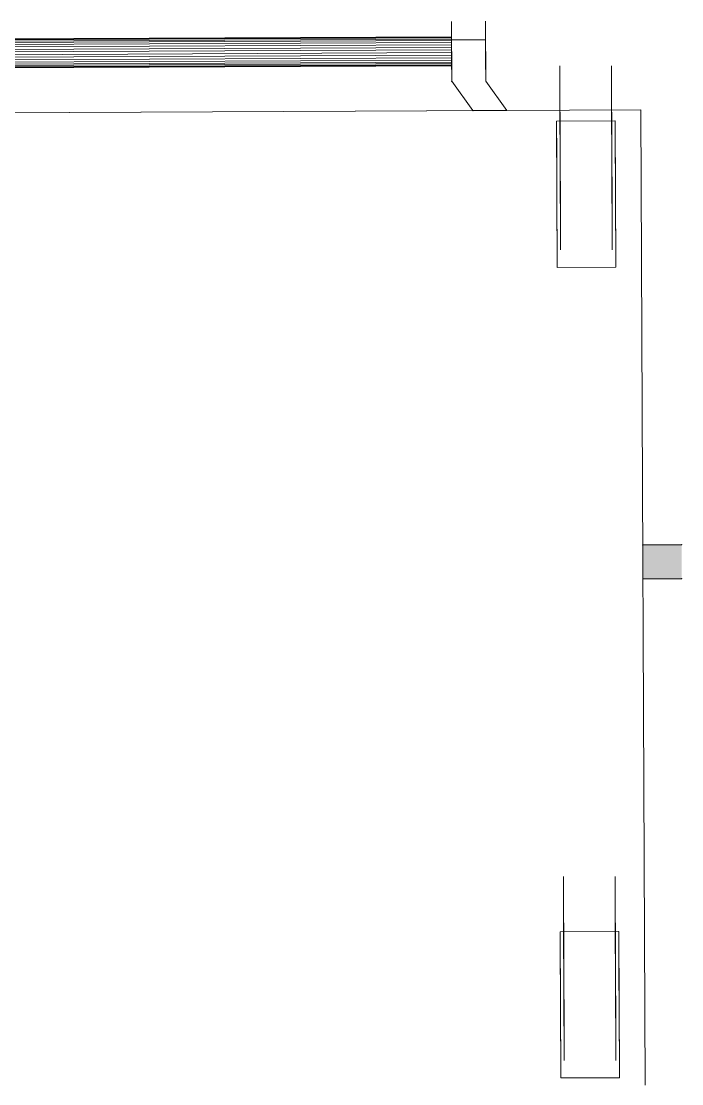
# Model space of a CAD drawing. Header units: millimetres. Extents: x -34838 to 729576, y -214038 to 121482.
# Drawn here: x 578928 to 579415, y -86761 to -85978 of the extents above; entities that cross this region are included whole.
import ezdxf

# ---------------------------------------------------------------- set-up
doc = ezdxf.new("R2010")
doc.units = ezdxf.units.MM
doc.header["$MEASUREMENT"] = 0
doc.layers.add('0_Ном._пера__1', color=7, linetype='Continuous', lineweight=13)
doc.layers.add('0_Ном._пера__5', color=7, linetype='Continuous', lineweight=0)

msp = doc.modelspace()

# ---------------------------------------------------------------- hatches: boundary and pattern name
at = {"layer": '0_Ном._пера__5', "linetype": 'Continuous', "lineweight": 0}
for points in [[(579386.54, -86371.56), (579415.12, -86371.43), (579415.08, -86364.09), (579386.51, -86364.22)], [(579386.51, -86364.22), (579386.54, -86371.56), (579415.12, -86371.43), (579415.08, -86364.09)], [(579386.54, -86371.56), (579386.59, -86381.94), (579415.16, -86381.81), (579415.12, -86371.43)], [(579386.59, -86381.94), (579415.16, -86381.81), (579415.12, -86371.43), (579386.54, -86371.56)], [(579386.62, -86389.28), (579415.2, -86389.15), (579415.16, -86381.81), (579386.59, -86381.94)], [(579386.59, -86381.94), (579386.62, -86389.28), (579415.2, -86389.15), (579415.16, -86381.81)]]:
    msp.add_hatch(color=7, dxfattribs=at).paths.add_polyline_path(points)

# ---------------------------------------------------------------- linework, layer by layer
at = {"layer": '0_Ном._пера__1', "color": 7, "linetype": 'Continuous', "lineweight": 13}
for p, q in [((579245.67, -86022.56), (579245.48, -85978.46)), ((579245.48, -85978.46), (579245.67, -86022.56)), ((579245.48, -85978.46), (579245.49, -85982.15)), ((579245.48, -85978.46), (579245.49, -85982.03)), ((579245.49, -85982.03), (579245.54, -85991.92)), ((579245.49, -85982.03), (579245.54, -85991.92)), ((579245.49, -85982.15), (579245.67, -86022.56)), ((579245.54, -85992.12), (579245.49, -85982.15)), ((579270.72, -86022.45), (579270.52, -85978.35)), ((579270.52, -85978.35), (579270.72, -86022.45)), ((579270.52, -85978.35), (579270.54, -85982.04)), ((579270.54, -85982.04), (579270.52, -85978.35)), ((579270.54, -85981.92), (579270.52, -85978.35)), ((579270.54, -85981.92), (579270.52, -85978.35)), ((579270.54, -85981.92), (579270.58, -85991.81)), ((579270.58, -85991.81), (579270.54, -85981.92)), ((579270.58, -85991.81), (579270.54, -85981.92)), ((579270.54, -85982.04), (579270.72, -86022.45)), ((579270.54, -85982.04), (579270.59, -85992.01)), ((579270.54, -85982.04), (579270.59, -85992.01)), ((579245.53, -85989.83), (578694.5, -85992.27)), ((579245.53, -85990.01), (578694.51, -85992.46)), ((579245.53, -85990.01), (578694.51, -85992.46)), ((579245.53, -85989.83), (579245.53, -85990.01)), ((579245.53, -85990.01), (579245.53, -85989.83)), ((579245.53, -85990.55), (579245.53, -85990.01)), ((579245.53, -85990.01), (579245.53, -85990.55)), ((579245.53, -85990.55), (578694.51, -85992.99)), ((579245.53, -85990.55), (578694.51, -85992.99)), ((579245.53, -85991.43), (578694.51, -85993.87)), ((579245.53, -85991.43), (578694.51, -85993.87)), ((579245.54, -85992.62), (578694.52, -85995.06)), ((579245.54, -85992.62), (578694.52, -85995.06)), ((579245.55, -85994.07), (578694.52, -85996.52)), ((579245.55, -85994.07), (578694.52, -85996.52)), ((579245.55, -85995.75), (578694.53, -85998.19)), ((579245.55, -85995.75), (578694.53, -85998.19)), ((579245.56, -85997.59), (578694.54, -86000.03)), ((579245.56, -85997.59), (578694.54, -86000.03)), ((579245.53, -85991.43), (579245.53, -85990.55)), ((579245.53, -85990.55), (579245.53, -85991.43)), ((579245.54, -85992.62), (579245.53, -85991.43)), ((579245.53, -85991.43), (579245.54, -85992.62)), ((579245.54, -85991.92), (579245.67, -86022.56)), ((579245.54, -85991.92), (579245.67, -86022.56)), ((579270.59, -85992.01), (579245.54, -85992.12)), ((579270.59, -85992.01), (579245.54, -85992.12)), ((579245.54, -85992.12), (579245.67, -86022.56)), ((579245.54, -85992.12), (579245.6, -86005.58)), ((579245.55, -85994.07), (579245.54, -85992.62)), ((579245.54, -85992.62), (579245.55, -85994.07)), ((579245.55, -85995.75), (579245.55, -85994.07)), ((579245.55, -85994.07), (579245.55, -85995.75)), ((579245.56, -85997.59), (579245.55, -85995.75)), ((579245.55, -85995.75), (579245.56, -85997.59)), ((579245.57, -85999.52), (579245.56, -85997.59)), ((579245.56, -85997.59), (579245.57, -85999.52)), ((579270.58, -85991.81), (579270.72, -86022.45)), ((579270.72, -86022.45), (579270.58, -85991.81)), ((579270.72, -86022.45), (579270.58, -85991.81)), ((579270.59, -85992.01), (579270.72, -86022.45)), ((579270.59, -85992.01), (579270.72, -86022.45)), ((579270.64, -86005.47), (579270.59, -85992.01)), ((579245.57, -85999.52), (578694.55, -86001.97)), ((579245.57, -85999.52), (578694.55, -86001.97)), ((579245.58, -86001.49), (578694.56, -86003.94)), ((579245.58, -86001.49), (578694.56, -86003.94)), ((579245.59, -86003.43), (578694.56, -86005.87)), ((579245.59, -86003.43), (578694.56, -86005.87)), ((579245.6, -86005.27), (578694.57, -86007.71)), ((579245.6, -86005.27), (578694.57, -86007.71)), ((579245.58, -86001.49), (579245.57, -85999.52)), ((579245.57, -85999.52), (579245.58, -86001.49)), ((579245.59, -86003.43), (579245.58, -86001.49)), ((579245.58, -86001.49), (579245.59, -86003.43)), ((579245.6, -86005.27), (579245.59, -86003.43)), ((579245.59, -86003.43), (579245.6, -86005.27)), ((579245.6, -86006.94), (579245.6, -86005.27)), ((579245.6, -86005.27), (579245.6, -86006.94)), ((579245.67, -86022.56), (579245.6, -86005.58)), ((579245.67, -86022.56), (579245.6, -86005.58)), ((579270.72, -86022.45), (579270.64, -86005.47)), ((579270.72, -86022.45), (579270.64, -86005.47)), ((579270.64, -86005.47), (579270.72, -86022.45)), ((579245.6, -86006.94), (578694.58, -86009.39)), ((579245.6, -86006.94), (578694.58, -86009.39)), ((579245.61, -86008.4), (578694.59, -86010.84)), ((579245.61, -86008.4), (578694.59, -86010.84)), ((579245.61, -86009.59), (578694.59, -86012.03)), ((579245.61, -86009.59), (578694.59, -86012.03)), ((579245.62, -86010.47), (578694.6, -86012.91)), ((579245.62, -86010.47), (578694.6, -86012.91)), ((579245.62, -86011.01), (578694.6, -86013.45)), ((579245.62, -86011.01), (578694.6, -86013.45)), ((579245.62, -86011.19), (578694.6, -86013.63)), ((579245.61, -86008.4), (579245.6, -86006.94)), ((579245.6, -86006.94), (579245.61, -86008.4)), ((579245.61, -86009.59), (579245.61, -86008.4)), ((579245.61, -86008.4), (579245.61, -86009.59)), ((579245.62, -86010.47), (579245.61, -86009.59)), ((579245.61, -86009.59), (579245.62, -86010.47)), ((579245.62, -86011.01), (579245.62, -86010.47)), ((579245.62, -86010.47), (579245.62, -86011.01)), ((579245.62, -86011.19), (579245.62, -86011.01)), ((579245.62, -86011.01), (579245.62, -86011.19)), ((579325.3, -86011.66), (579325.3, -86011.29)), ((579325.3, -86011.29), (579325.3, -86011.66)), ((579325.6, -86079.09), (579325.3, -86011.29)), ((579325.9, -86146.9), (579325.3, -86011.29)), ((579325.3, -86012.77), (579325.3, -86011.66)), ((579325.6, -86079.09), (579325.3, -86011.66)), ((579325.3, -86011.66), (579325.3, -86012.77)), ((579325.6, -86079.09), (579325.3, -86011.66)), ((579325.31, -86014.61), (579325.3, -86012.77)), ((579325.6, -86079.09), (579325.3, -86012.77)), ((579325.3, -86012.77), (579325.31, -86014.61)), ((579325.6, -86079.09), (579325.3, -86012.77)), ((579363.4, -86011.49), (579363.4, -86011.12)), ((579363.4, -86011.12), (579363.4, -86011.49)), ((579363.7, -86078.92), (579363.4, -86011.12)), ((579364, -86146.73), (579363.4, -86011.12)), ((579363.4, -86012.6), (579363.4, -86011.49)), ((579363.7, -86078.92), (579363.4, -86011.49)), ((579363.4, -86011.49), (579363.4, -86012.6)), ((579363.7, -86078.92), (579363.4, -86011.49)), ((579363.41, -86014.44), (579363.4, -86012.6)), ((579363.7, -86078.92), (579363.4, -86012.6)), ((579363.4, -86012.6), (579363.41, -86014.44)), ((579363.7, -86078.92), (579363.4, -86012.6)), ((579325.32, -86017.15), (579325.31, -86014.61)), ((579325.6, -86079.09), (579325.31, -86014.61)), ((579325.31, -86014.61), (579325.32, -86017.15)), ((579325.6, -86079.09), (579325.31, -86014.61)), ((579325.34, -86020.37), (579325.32, -86017.15)), ((579325.6, -86079.09), (579325.32, -86017.15)), ((579325.32, -86017.15), (579325.34, -86020.37)), ((579325.6, -86079.09), (579325.32, -86017.15)), ((579325.35, -86024.24), (579325.34, -86020.37)), ((579325.6, -86079.09), (579325.34, -86020.37)), ((579325.34, -86020.37), (579325.35, -86024.24)), ((579325.6, -86079.09), (579325.34, -86020.37)), ((579363.42, -86016.98), (579363.41, -86014.44)), ((579363.7, -86078.92), (579363.41, -86014.44)), ((579363.41, -86014.44), (579363.42, -86016.98)), ((579363.7, -86078.92), (579363.41, -86014.44)), ((579363.44, -86020.2), (579363.42, -86016.98)), ((579363.7, -86078.92), (579363.42, -86016.98)), ((579363.42, -86016.98), (579363.44, -86020.2)), ((579363.7, -86078.92), (579363.42, -86016.98)), ((579363.45, -86024.07), (579363.44, -86020.2)), ((579363.7, -86078.92), (579363.44, -86020.2)), ((579363.44, -86020.2), (579363.45, -86024.07)), ((579363.7, -86078.92), (579363.44, -86020.2)), ((579261.36, -86044.19), (579245.67, -86022.56)), ((579261.36, -86044.19), (579245.67, -86022.56)), ((579245.67, -86022.56), (579261.36, -86044.19)), ((579245.67, -86022.56), (579261.36, -86044.19)), ((579286.41, -86044.08), (579270.72, -86022.45)), ((579270.72, -86022.45), (579286.41, -86044.08)), ((579270.72, -86022.45), (579286.41, -86044.08)), ((579270.72, -86022.45), (579286.41, -86044.08)), ((579286.41, -86044.08), (579270.72, -86022.45)), ((579270.72, -86022.45), (579286.41, -86044.08)), ((579286.41, -86044.08), (579270.72, -86022.45)), ((579325.37, -86028.7), (579325.35, -86024.24)), ((579325.6, -86079.09), (579325.35, -86024.24)), ((579325.35, -86024.24), (579325.37, -86028.7)), ((579325.6, -86079.09), (579325.35, -86024.24)), ((579325.4, -86033.72), (579325.37, -86028.7)), ((579325.6, -86079.09), (579325.37, -86028.7)), ((579325.37, -86028.7), (579325.4, -86033.72)), ((579325.6, -86079.09), (579325.37, -86028.7)), ((579363.47, -86028.53), (579363.45, -86024.07)), ((579363.7, -86078.92), (579363.45, -86024.07)), ((579363.45, -86024.07), (579363.47, -86028.53)), ((579363.7, -86078.92), (579363.45, -86024.07)), ((579363.5, -86033.55), (579363.47, -86028.53)), ((579363.7, -86078.92), (579363.47, -86028.53)), ((579363.47, -86028.53), (579363.5, -86033.55)), ((579363.7, -86078.92), (579363.47, -86028.53)), ((579325.42, -86039.24), (579325.4, -86033.72)), ((579325.6, -86079.09), (579325.4, -86033.72)), ((579325.4, -86033.72), (579325.42, -86039.24)), ((579325.6, -86079.09), (579325.4, -86033.72)), ((579363.52, -86039.07), (579363.5, -86033.55)), ((579363.7, -86078.92), (579363.5, -86033.55)), ((579363.5, -86033.55), (579363.52, -86039.07)), ((579363.7, -86078.92), (579363.5, -86033.55)), ((579385.09, -86043.65), (578555.26, -86047.32)), ((579385.09, -86043.65), (578555.26, -86047.32)), ((579385.09, -86043.65), (578555.26, -86047.32)), ((578555.26, -86047.32), (579385.09, -86043.65)), ((579286.41, -86044.08), (579261.36, -86044.19)), ((579261.36, -86044.19), (579286.41, -86044.08)), ((579325.45, -86045.19), (579325.42, -86039.24)), ((579325.6, -86079.09), (579325.42, -86039.24)), ((579325.42, -86039.24), (579325.45, -86045.19)), ((579325.6, -86079.09), (579325.42, -86039.24)), ((579363.55, -86045.02), (579363.52, -86039.07)), ((579363.7, -86078.92), (579363.52, -86039.07)), ((579363.52, -86039.07), (579363.55, -86045.02)), ((579363.7, -86078.92), (579363.52, -86039.07)), ((579385.09, -86043.65), (579388.27, -86762.29)), ((579388.27, -86762.29), (579385.09, -86043.65)), ((579388.27, -86762.29), (579385.09, -86043.65)), ((579322.94, -86051.98), (579366.12, -86051.79)), ((579322.94, -86051.98), (579323.41, -86159.72)), ((579322.94, -86051.98), (579323.41, -86159.72)), ((579322.94, -86051.98), (579322.94, -86053.06)), ((579323.05, -86076.68), (579322.94, -86051.98)), ((579323.41, -86159.72), (579322.94, -86051.98)), ((579325.48, -86051.51), (579325.45, -86045.19)), ((579325.6, -86079.09), (579325.45, -86045.19)), ((579325.45, -86045.19), (579325.48, -86051.51)), ((579325.6, -86079.09), (579325.45, -86045.19)), ((579325.5, -86058.14), (579325.48, -86051.51)), ((579325.6, -86079.09), (579325.48, -86051.51)), ((579325.48, -86051.51), (579325.5, -86058.14)), ((579325.6, -86079.09), (579325.48, -86051.51)), ((579363.57, -86051.35), (579363.55, -86045.02)), ((579363.7, -86078.92), (579363.55, -86045.02)), ((579363.55, -86045.02), (579363.57, -86051.35)), ((579363.7, -86078.92), (579363.55, -86045.02)), ((579363.6, -86057.97), (579363.57, -86051.35)), ((579363.7, -86078.92), (579363.57, -86051.35)), ((579363.57, -86051.35), (579363.6, -86057.97)), ((579363.7, -86078.92), (579363.57, -86051.35)), ((579366.12, -86051.79), (579366.59, -86159.53)), ((579366.12, -86051.79), (579366.12, -86052.87)), ((579366.23, -86076.49), (579366.12, -86051.79)), ((579366.12, -86051.79), (579366.59, -86159.53)), ((579322.94, -86053.06), (579322.97, -86058.63)), ((579322.97, -86058.63), (579323, -86066.01)), ((579325.54, -86065), (579325.5, -86058.14)), ((579325.6, -86079.09), (579325.5, -86058.14)), ((579325.5, -86058.14), (579325.54, -86065)), ((579325.6, -86079.09), (579325.5, -86058.14)), ((579363.63, -86064.83), (579363.6, -86057.97)), ((579363.7, -86078.92), (579363.6, -86057.97)), ((579363.6, -86057.97), (579363.63, -86064.83)), ((579363.7, -86078.92), (579363.6, -86057.97)), ((579366.12, -86052.87), (579366.15, -86058.44)), ((579366.15, -86058.44), (579366.18, -86065.82)), ((579323, -86066.01), (579323.05, -86076.68)), ((579325.57, -86072.01), (579325.54, -86065)), ((579325.6, -86079.09), (579325.54, -86065)), ((579325.54, -86065), (579325.57, -86072.01)), ((579325.6, -86079.09), (579325.54, -86065)), ((579363.67, -86071.84), (579363.63, -86064.83)), ((579363.7, -86078.92), (579363.63, -86064.83)), ((579363.63, -86064.83), (579363.67, -86071.84)), ((579363.7, -86078.92), (579363.63, -86064.83)), ((579366.18, -86065.82), (579366.23, -86076.49)), ((579325.6, -86079.09), (579325.57, -86072.01)), ((579325.6, -86079.09), (579325.57, -86072.01)), ((579325.57, -86072.01), (579325.6, -86079.09)), ((579363.7, -86078.92), (579363.67, -86071.84)), ((579363.7, -86078.92), (579363.67, -86071.84)), ((579363.67, -86071.84), (579363.7, -86078.92)), ((579323.06, -86080.68), (579323.05, -86076.68)), ((579323.06, -86080.68), (579323.09, -86086.37)), ((579325.6, -86079.09), (579325.9, -86146.9)), ((579325.6, -86079.09), (579325.9, -86146.53)), ((579325.6, -86079.09), (579325.89, -86145.42)), ((579325.6, -86079.09), (579325.88, -86143.58)), ((579325.6, -86079.09), (579325.87, -86141.04)), ((579325.6, -86079.09), (579325.86, -86137.82)), ((579325.6, -86079.09), (579325.84, -86133.95)), ((579325.6, -86079.09), (579325.82, -86129.48)), ((579325.6, -86079.09), (579325.8, -86124.47)), ((579325.6, -86079.09), (579325.77, -86118.95)), ((579325.6, -86079.09), (579325.75, -86113)), ((579325.6, -86079.09), (579325.72, -86106.67)), ((579325.6, -86079.09), (579325.69, -86100.05)), ((579325.6, -86079.09), (579325.66, -86093.19)), ((579325.63, -86086.18), (579325.6, -86079.09)), ((579325.6, -86079.09), (579325.63, -86086.18)), ((579325.6, -86079.09), (579325.63, -86086.18)), ((579325.6, -86079.09), (579325.66, -86093.19)), ((579325.6, -86079.09), (579325.69, -86100.05)), ((579325.6, -86079.09), (579325.72, -86106.67)), ((579325.6, -86079.09), (579325.75, -86113)), ((579325.6, -86079.09), (579325.77, -86118.95)), ((579325.6, -86079.09), (579325.8, -86124.47)), ((579325.6, -86079.09), (579325.82, -86129.48)), ((579325.6, -86079.09), (579325.84, -86133.95)), ((579325.6, -86079.09), (579325.86, -86137.82)), ((579325.6, -86079.09), (579325.87, -86141.04)), ((579325.6, -86079.09), (579325.88, -86143.58)), ((579325.6, -86079.09), (579325.89, -86145.42)), ((579325.6, -86079.09), (579325.9, -86146.53)), ((579363.7, -86078.92), (579364, -86146.73)), ((579363.7, -86078.92), (579364, -86146.36)), ((579363.7, -86078.92), (579363.99, -86145.25)), ((579363.7, -86078.92), (579363.98, -86143.41)), ((579363.7, -86078.92), (579363.97, -86140.87)), ((579363.7, -86078.92), (579363.96, -86137.65)), ((579363.7, -86078.92), (579363.94, -86133.78)), ((579363.7, -86078.92), (579363.92, -86129.32)), ((579363.7, -86078.92), (579363.9, -86124.3)), ((579363.7, -86078.92), (579363.87, -86118.78)), ((579363.7, -86078.92), (579363.85, -86112.83)), ((579363.7, -86078.92), (579363.82, -86106.5)), ((579363.7, -86078.92), (579363.79, -86099.88)), ((579363.7, -86078.92), (579363.76, -86093.02)), ((579363.73, -86086.01), (579363.7, -86078.92)), ((579363.7, -86078.92), (579363.73, -86086.01)), ((579363.7, -86078.92), (579363.73, -86086.01)), ((579363.7, -86078.92), (579363.76, -86093.02)), ((579363.7, -86078.92), (579363.79, -86099.88)), ((579363.7, -86078.92), (579363.82, -86106.5)), ((579363.7, -86078.92), (579363.85, -86112.83)), ((579363.7, -86078.92), (579363.87, -86118.78)), ((579363.7, -86078.92), (579363.9, -86124.3)), ((579363.7, -86078.92), (579363.92, -86129.32)), ((579363.7, -86078.92), (579363.94, -86133.78)), ((579363.7, -86078.92), (579363.96, -86137.65)), ((579363.7, -86078.92), (579363.97, -86140.87)), ((579363.7, -86078.92), (579363.98, -86143.41)), ((579363.7, -86078.92), (579363.99, -86145.25)), ((579363.7, -86078.92), (579364, -86146.36)), ((579366.24, -86080.49), (579366.23, -86076.49)), ((579366.27, -86086.18), (579366.24, -86080.49)), ((579323.09, -86086.37), (579323.1, -86087.83)), ((579323.09, -86086.37), (579323.12, -86092.89)), ((579323.12, -86092.89), (579323.1, -86087.83)), ((579325.66, -86093.19), (579325.63, -86086.18)), ((579325.63, -86086.18), (579325.66, -86093.19)), ((579363.76, -86093.02), (579363.73, -86086.01)), ((579363.73, -86086.01), (579363.76, -86093.02)), ((579366.27, -86086.18), (579366.3, -86092.7)), ((579366.3, -86092.7), (579366.28, -86087.64)), ((579323.14, -86098.34), (579323.12, -86092.89)), ((579323.16, -86102.81), (579323.14, -86098.34)), ((579325.69, -86100.05), (579325.66, -86093.19)), ((579325.66, -86093.19), (579325.69, -86100.05)), ((579363.79, -86099.88), (579363.76, -86093.02)), ((579363.76, -86093.02), (579363.79, -86099.88)), ((579366.32, -86098.15), (579366.3, -86092.7)), ((579366.34, -86102.62), (579366.32, -86098.15)), ((579323.41, -86159.72), (579323.16, -86102.81)), ((579323.41, -86159.72), (579323.16, -86102.81)), ((579325.72, -86106.67), (579325.69, -86100.05)), ((579325.69, -86100.05), (579325.72, -86106.67)), ((579325.75, -86113), (579325.72, -86106.67)), ((579325.72, -86106.67), (579325.75, -86113)), ((579363.82, -86106.5), (579363.79, -86099.88)), ((579363.79, -86099.88), (579363.82, -86106.5)), ((579363.85, -86112.83), (579363.82, -86106.5)), ((579363.82, -86106.5), (579363.85, -86112.83)), ((579366.59, -86159.53), (579366.34, -86102.62)), ((579325.77, -86118.95), (579325.75, -86113)), ((579325.75, -86113), (579325.77, -86118.95)), ((579363.87, -86118.78), (579363.85, -86112.83)), ((579363.85, -86112.83), (579363.87, -86118.78)), ((579325.8, -86124.47), (579325.77, -86118.95)), ((579325.77, -86118.95), (579325.8, -86124.47)), ((579363.9, -86124.3), (579363.87, -86118.78)), ((579363.87, -86118.78), (579363.9, -86124.3)), ((579325.82, -86129.48), (579325.8, -86124.47)), ((579325.8, -86124.47), (579325.82, -86129.48)), ((579325.84, -86133.95), (579325.82, -86129.48)), ((579325.82, -86129.48), (579325.84, -86133.95)), ((579363.92, -86129.32), (579363.9, -86124.3)), ((579363.9, -86124.3), (579363.92, -86129.32)), ((579363.94, -86133.78), (579363.92, -86129.32)), ((579363.92, -86129.32), (579363.94, -86133.78)), ((579325.86, -86137.82), (579325.84, -86133.95)), ((579325.84, -86133.95), (579325.86, -86137.82)), ((579325.87, -86141.04), (579325.86, -86137.82)), ((579325.86, -86137.82), (579325.87, -86141.04)), ((579363.96, -86137.65), (579363.94, -86133.78)), ((579363.94, -86133.78), (579363.96, -86137.65)), ((579363.97, -86140.87), (579363.96, -86137.65)), ((579363.96, -86137.65), (579363.97, -86140.87)), ((579325.88, -86143.58), (579325.87, -86141.04)), ((579325.87, -86141.04), (579325.88, -86143.58)), ((579325.89, -86145.42), (579325.88, -86143.58)), ((579325.88, -86143.58), (579325.89, -86145.42)), ((579325.9, -86146.53), (579325.89, -86145.42)), ((579325.89, -86145.42), (579325.9, -86146.53)), ((579325.9, -86146.9), (579325.9, -86146.53)), ((579325.9, -86146.53), (579325.9, -86146.9)), ((579363.98, -86143.41), (579363.97, -86140.87)), ((579363.97, -86140.87), (579363.98, -86143.41)), ((579363.99, -86145.25), (579363.98, -86143.41)), ((579363.98, -86143.41), (579363.99, -86145.25)), ((579364, -86146.36), (579363.99, -86145.25)), ((579363.99, -86145.25), (579364, -86146.36)), ((579364, -86146.73), (579364, -86146.36)), ((579364, -86146.36), (579364, -86146.73)), ((579366.59, -86159.53), (579323.41, -86159.72)), ((579386.51, -86364.22), (579415.08, -86364.09)), ((579415.08, -86364.09), (579386.51, -86364.22)), ((579386.62, -86389.28), (579415.2, -86389.15)), ((579415.2, -86389.15), (579386.62, -86389.28)), ((579328.55, -86744.28), (579327.94, -86608.66)), ((579327.95, -86609.04), (579327.94, -86608.66)), ((579327.94, -86608.66), (579327.95, -86609.04)), ((579328.25, -86676.47), (579327.94, -86608.66)), ((579366.65, -86744.11), (579366.04, -86608.5)), ((579366.05, -86608.87), (579366.04, -86608.5)), ((579366.04, -86608.5), (579366.05, -86608.87)), ((579366.34, -86676.3), (579366.04, -86608.5)), ((579327.95, -86610.15), (579327.95, -86609.04)), ((579328.25, -86676.47), (579327.95, -86609.04)), ((579327.95, -86609.04), (579327.95, -86610.15)), ((579328.25, -86676.47), (579327.95, -86609.04)), ((579327.96, -86611.98), (579327.95, -86610.15)), ((579328.25, -86676.47), (579327.95, -86610.15)), ((579327.95, -86610.15), (579327.96, -86611.98)), ((579328.25, -86676.47), (579327.95, -86610.15)), ((579327.97, -86614.53), (579327.96, -86611.98)), ((579328.25, -86676.47), (579327.96, -86611.98)), ((579327.96, -86611.98), (579327.97, -86614.53)), ((579328.25, -86676.47), (579327.96, -86611.98)), ((579327.98, -86617.75), (579327.97, -86614.53)), ((579328.25, -86676.47), (579327.97, -86614.53)), ((579327.97, -86614.53), (579327.98, -86617.75)), ((579328.25, -86676.47), (579327.97, -86614.53)), ((579366.05, -86609.98), (579366.05, -86608.87)), ((579366.34, -86676.3), (579366.05, -86608.87)), ((579366.05, -86608.87), (579366.05, -86609.98)), ((579366.34, -86676.3), (579366.05, -86608.87)), ((579366.06, -86611.81), (579366.05, -86609.98)), ((579366.34, -86676.3), (579366.05, -86609.98)), ((579366.05, -86609.98), (579366.06, -86611.81)), ((579366.34, -86676.3), (579366.05, -86609.98)), ((579366.07, -86614.36), (579366.06, -86611.81)), ((579366.34, -86676.3), (579366.06, -86611.81)), ((579366.06, -86611.81), (579366.07, -86614.36)), ((579366.34, -86676.3), (579366.06, -86611.81)), ((579366.08, -86617.58), (579366.07, -86614.36)), ((579366.34, -86676.3), (579366.07, -86614.36)), ((579366.07, -86614.36), (579366.08, -86617.58)), ((579366.34, -86676.3), (579366.07, -86614.36)), ((579328, -86621.61), (579327.98, -86617.75)), ((579328.25, -86676.47), (579327.98, -86617.75)), ((579327.98, -86617.75), (579328, -86621.61)), ((579328.25, -86676.47), (579327.98, -86617.75)), ((579328.02, -86626.08), (579328, -86621.61)), ((579328.25, -86676.47), (579328, -86621.61)), ((579328, -86621.61), (579328.02, -86626.08)), ((579328.25, -86676.47), (579328, -86621.61)), ((579366.1, -86621.45), (579366.08, -86617.58)), ((579366.34, -86676.3), (579366.08, -86617.58)), ((579366.08, -86617.58), (579366.1, -86621.45)), ((579366.34, -86676.3), (579366.08, -86617.58)), ((579366.12, -86625.91), (579366.1, -86621.45)), ((579366.34, -86676.3), (579366.1, -86621.45)), ((579366.1, -86621.45), (579366.12, -86625.91)), ((579366.34, -86676.3), (579366.1, -86621.45)), ((579328.04, -86631.1), (579328.02, -86626.08)), ((579328.25, -86676.47), (579328.02, -86626.08)), ((579328.02, -86626.08), (579328.04, -86631.1)), ((579328.25, -86676.47), (579328.02, -86626.08)), ((579328.07, -86636.62), (579328.04, -86631.1)), ((579328.25, -86676.47), (579328.04, -86631.1)), ((579328.04, -86631.1), (579328.07, -86636.62)), ((579328.25, -86676.47), (579328.04, -86631.1)), ((579366.14, -86630.93), (579366.12, -86625.91)), ((579366.34, -86676.3), (579366.12, -86625.91)), ((579366.12, -86625.91), (579366.14, -86630.93)), ((579366.34, -86676.3), (579366.12, -86625.91)), ((579366.17, -86636.45), (579366.14, -86630.93)), ((579366.34, -86676.3), (579366.14, -86630.93)), ((579366.14, -86630.93), (579366.17, -86636.45)), ((579366.34, -86676.3), (579366.14, -86630.93)), ((579328.09, -86642.57), (579328.07, -86636.62)), ((579328.25, -86676.47), (579328.07, -86636.62)), ((579328.07, -86636.62), (579328.09, -86642.57)), ((579328.25, -86676.47), (579328.07, -86636.62)), ((579366.19, -86642.4), (579366.17, -86636.45)), ((579366.34, -86676.3), (579366.17, -86636.45)), ((579366.17, -86636.45), (579366.19, -86642.4)), ((579366.34, -86676.3), (579366.17, -86636.45)), ((579328.12, -86648.89), (579328.09, -86642.57)), ((579328.25, -86676.47), (579328.09, -86642.57)), ((579328.09, -86642.57), (579328.12, -86648.89)), ((579328.25, -86676.47), (579328.09, -86642.57)), ((579366.22, -86648.72), (579366.19, -86642.4)), ((579366.34, -86676.3), (579366.19, -86642.4)), ((579366.19, -86642.4), (579366.22, -86648.72)), ((579366.34, -86676.3), (579366.19, -86642.4)), ((579325.59, -86649.36), (579368.76, -86649.17)), ((579325.59, -86649.36), (579326.06, -86757.1)), ((579325.59, -86649.36), (579326.06, -86757.1)), ((579325.59, -86649.36), (579325.59, -86650.44)), ((579325.69, -86674.06), (579325.59, -86649.36)), ((579326.06, -86757.1), (579325.59, -86649.36)), ((579325.59, -86650.44), (579325.61, -86656.01)), ((579328.15, -86655.52), (579328.12, -86648.89)), ((579328.25, -86676.47), (579328.12, -86648.89)), ((579328.12, -86648.89), (579328.15, -86655.52)), ((579328.25, -86676.47), (579328.12, -86648.89)), ((579328.18, -86662.37), (579328.15, -86655.52)), ((579328.25, -86676.47), (579328.15, -86655.52)), ((579328.15, -86655.52), (579328.18, -86662.37)), ((579328.25, -86676.47), (579328.15, -86655.52)), ((579366.25, -86655.35), (579366.22, -86648.72)), ((579366.34, -86676.3), (579366.22, -86648.72)), ((579366.22, -86648.72), (579366.25, -86655.35)), ((579366.34, -86676.3), (579366.22, -86648.72)), ((579366.28, -86662.2), (579366.25, -86655.35)), ((579366.34, -86676.3), (579366.25, -86655.35)), ((579366.25, -86655.35), (579366.28, -86662.2)), ((579366.34, -86676.3), (579366.25, -86655.35)), ((579368.76, -86649.17), (579369.24, -86756.91)), ((579368.76, -86649.17), (579368.77, -86650.25)), ((579368.87, -86673.87), (579368.76, -86649.17)), ((579368.76, -86649.17), (579369.24, -86756.91)), ((579368.77, -86650.25), (579368.79, -86655.82)), ((579325.61, -86656.01), (579325.65, -86663.39)), ((579325.65, -86663.39), (579325.69, -86674.06)), ((579328.21, -86669.38), (579328.18, -86662.37)), ((579328.25, -86676.47), (579328.18, -86662.37)), ((579328.18, -86662.37), (579328.21, -86669.38)), ((579328.25, -86676.47), (579328.18, -86662.37)), ((579366.31, -86669.21), (579366.28, -86662.2)), ((579366.34, -86676.3), (579366.28, -86662.2)), ((579366.28, -86662.2), (579366.31, -86669.21)), ((579366.34, -86676.3), (579366.28, -86662.2)), ((579368.79, -86655.82), (579368.83, -86663.19)), ((579368.83, -86663.19), (579368.87, -86673.87)), ((579328.25, -86676.47), (579328.21, -86669.38)), ((579328.25, -86676.47), (579328.21, -86669.38)), ((579328.21, -86669.38), (579328.25, -86676.47)), ((579366.34, -86676.3), (579366.31, -86669.21)), ((579366.34, -86676.3), (579366.31, -86669.21)), ((579366.31, -86669.21), (579366.34, -86676.3)), ((579325.71, -86678.06), (579325.69, -86674.06)), ((579325.71, -86678.06), (579325.74, -86683.75)), ((579328.25, -86676.47), (579328.55, -86744.28)), ((579328.25, -86676.47), (579328.54, -86743.91)), ((579328.25, -86676.47), (579328.54, -86742.8)), ((579328.25, -86676.47), (579328.53, -86740.96)), ((579328.25, -86676.47), (579328.52, -86738.42)), ((579328.25, -86676.47), (579328.51, -86735.19)), ((579328.25, -86676.47), (579328.49, -86731.33)), ((579328.25, -86676.47), (579328.47, -86726.86)), ((579328.25, -86676.47), (579328.45, -86721.84)), ((579328.25, -86676.47), (579328.42, -86716.33)), ((579328.25, -86676.47), (579328.4, -86710.37)), ((579328.25, -86676.47), (579328.37, -86704.05)), ((579328.25, -86676.47), (579328.34, -86697.42)), ((579328.25, -86676.47), (579328.31, -86690.57)), ((579328.28, -86683.56), (579328.25, -86676.47)), ((579328.25, -86676.47), (579328.28, -86683.56)), ((579328.25, -86676.47), (579328.28, -86683.56)), ((579328.25, -86676.47), (579328.31, -86690.57)), ((579328.25, -86676.47), (579328.34, -86697.42)), ((579328.25, -86676.47), (579328.37, -86704.05)), ((579328.25, -86676.47), (579328.4, -86710.37)), ((579328.25, -86676.47), (579328.42, -86716.33)), ((579328.25, -86676.47), (579328.45, -86721.84)), ((579328.25, -86676.47), (579328.47, -86726.86)), ((579328.25, -86676.47), (579328.49, -86731.33)), ((579328.25, -86676.47), (579328.51, -86735.19)), ((579328.25, -86676.47), (579328.52, -86738.42)), ((579328.25, -86676.47), (579328.53, -86740.96)), ((579328.25, -86676.47), (579328.54, -86742.8)), ((579328.25, -86676.47), (579328.54, -86743.91)), ((579366.34, -86676.3), (579366.65, -86744.11)), ((579366.34, -86676.3), (579366.64, -86743.74)), ((579366.34, -86676.3), (579366.64, -86742.63)), ((579366.34, -86676.3), (579366.63, -86740.79)), ((579366.34, -86676.3), (579366.62, -86738.25)), ((579366.34, -86676.3), (579366.61, -86735.02)), ((579366.34, -86676.3), (579366.59, -86731.16)), ((579366.34, -86676.3), (579366.57, -86726.69)), ((579366.34, -86676.3), (579366.55, -86721.67)), ((579366.34, -86676.3), (579366.52, -86716.16)), ((579366.34, -86676.3), (579366.5, -86710.21)), ((579366.34, -86676.3), (579366.47, -86703.88)), ((579366.34, -86676.3), (579366.44, -86697.26)), ((579366.34, -86676.3), (579366.41, -86690.4)), ((579366.38, -86683.39), (579366.34, -86676.3)), ((579366.34, -86676.3), (579366.38, -86683.39)), ((579366.34, -86676.3), (579366.38, -86683.39)), ((579366.34, -86676.3), (579366.41, -86690.4)), ((579366.34, -86676.3), (579366.44, -86697.26)), ((579366.34, -86676.3), (579366.47, -86703.88)), ((579366.34, -86676.3), (579366.5, -86710.21)), ((579366.34, -86676.3), (579366.52, -86716.16)), ((579366.34, -86676.3), (579366.55, -86721.67)), ((579366.34, -86676.3), (579366.57, -86726.69)), ((579366.34, -86676.3), (579366.59, -86731.16)), ((579366.34, -86676.3), (579366.61, -86735.02)), ((579366.34, -86676.3), (579366.62, -86738.25)), ((579366.34, -86676.3), (579366.63, -86740.79)), ((579366.34, -86676.3), (579366.64, -86742.63)), ((579366.34, -86676.3), (579366.64, -86743.74)), ((579368.89, -86677.87), (579368.87, -86673.87)), ((579368.92, -86683.56), (579368.89, -86677.87)), ((579325.74, -86683.75), (579325.77, -86690.27)), ((579325.74, -86683.75), (579325.74, -86685.21)), ((579325.77, -86690.27), (579325.74, -86685.21)), ((579328.31, -86690.57), (579328.28, -86683.56)), ((579328.28, -86683.56), (579328.31, -86690.57)), ((579366.41, -86690.4), (579366.38, -86683.39)), ((579366.38, -86683.39), (579366.41, -86690.4)), ((579368.92, -86683.56), (579368.95, -86690.08)), ((579368.95, -86690.08), (579368.92, -86685.02)), ((579325.79, -86695.72), (579325.77, -86690.27)), ((579328.34, -86697.42), (579328.31, -86690.57)), ((579328.31, -86690.57), (579328.34, -86697.42)), ((579366.44, -86697.26), (579366.41, -86690.4)), ((579366.41, -86690.4), (579366.44, -86697.26)), ((579368.97, -86695.52), (579368.95, -86690.08)), ((579325.81, -86700.19), (579325.79, -86695.72)), ((579326.06, -86757.1), (579325.81, -86700.19)), ((579326.06, -86757.1), (579325.81, -86700.19)), ((579328.37, -86704.05), (579328.34, -86697.42)), ((579328.34, -86697.42), (579328.37, -86704.05)), ((579366.47, -86703.88), (579366.44, -86697.26)), ((579366.44, -86697.26), (579366.47, -86703.88)), ((579368.99, -86700), (579368.97, -86695.52)), ((579369.24, -86756.91), (579368.99, -86700)), ((579369.24, -86756.91), (579368.99, -86700)), ((579328.4, -86710.37), (579328.37, -86704.05)), ((579328.37, -86704.05), (579328.4, -86710.37)), ((579328.42, -86716.33), (579328.4, -86710.37)), ((579328.4, -86710.37), (579328.42, -86716.33)), ((579366.5, -86710.21), (579366.47, -86703.88)), ((579366.47, -86703.88), (579366.5, -86710.21)), ((579366.52, -86716.16), (579366.5, -86710.21)), ((579366.5, -86710.21), (579366.52, -86716.16)), ((579328.45, -86721.84), (579328.42, -86716.33)), ((579328.42, -86716.33), (579328.45, -86721.84)), ((579366.55, -86721.67), (579366.52, -86716.16)), ((579366.52, -86716.16), (579366.55, -86721.67)), ((579328.47, -86726.86), (579328.45, -86721.84)), ((579328.45, -86721.84), (579328.47, -86726.86)), ((579366.57, -86726.69), (579366.55, -86721.67)), ((579366.55, -86721.67), (579366.57, -86726.69)), ((579328.49, -86731.33), (579328.47, -86726.86)), ((579328.47, -86726.86), (579328.49, -86731.33)), ((579328.51, -86735.19), (579328.49, -86731.33)), ((579328.49, -86731.33), (579328.51, -86735.19)), ((579366.59, -86731.16), (579366.57, -86726.69)), ((579366.57, -86726.69), (579366.59, -86731.16)), ((579366.61, -86735.02), (579366.59, -86731.16)), ((579366.59, -86731.16), (579366.61, -86735.02)), ((579328.52, -86738.42), (579328.51, -86735.19)), ((579328.51, -86735.19), (579328.52, -86738.42)), ((579328.53, -86740.96), (579328.52, -86738.42)), ((579328.52, -86738.42), (579328.53, -86740.96)), ((579328.54, -86742.8), (579328.53, -86740.96)), ((579328.53, -86740.96), (579328.54, -86742.8)), ((579366.62, -86738.25), (579366.61, -86735.02)), ((579366.61, -86735.02), (579366.62, -86738.25)), ((579366.63, -86740.79), (579366.62, -86738.25)), ((579366.62, -86738.25), (579366.63, -86740.79)), ((579366.64, -86742.63), (579366.63, -86740.79)), ((579366.63, -86740.79), (579366.64, -86742.63)), ((579328.54, -86743.91), (579328.54, -86742.8)), ((579328.54, -86742.8), (579328.54, -86743.91)), ((579328.55, -86744.28), (579328.54, -86743.91)), ((579328.54, -86743.91), (579328.55, -86744.28)), ((579366.64, -86743.74), (579366.64, -86742.63)), ((579366.64, -86742.63), (579366.64, -86743.74)), ((579366.65, -86744.11), (579366.64, -86743.74)), ((579366.64, -86743.74), (579366.65, -86744.11)), ((579369.24, -86756.91), (579326.06, -86757.1))]:
    msp.add_line(p, q, dxfattribs=at)
for p in [(579245.67, -86022.56), (579261.36, -86044.19), (579366.12, -86051.79), (579386.51, -86364.22), (579415.08, -86364.09), (579386.62, -86389.28), (579415.2, -86389.15), (579368.76, -86649.17)]:
    msp.add_point(p, dxfattribs=at)

doc.saveas('drawing.dxf')
